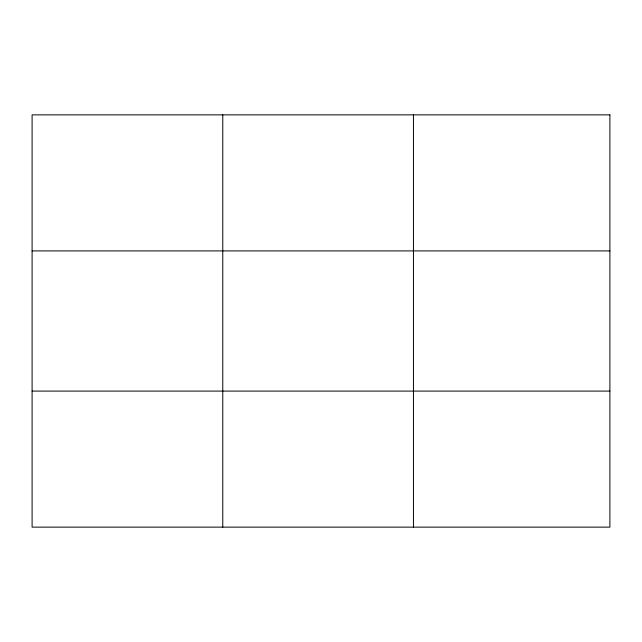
<?xml version="1.0" encoding="UTF-8"?>
<svg xmlns="http://www.w3.org/2000/svg" width="642" height="642" viewBox="0 0 642 642"><rect width="100%" height="100%" fill="white"/><g stroke="black" fill="none" stroke-linecap="round" stroke-linejoin="round"><path stroke-width="0.96" d="M222.774 527.138L222.774 114.862M413.448 527.138L413.448 114.862M32.1 250.91L609.9 250.91M32.1 391.09L609.9 391.09M609.9 114.862L609.9 527.138L32.1 527.138L32.1 114.862L609.9 114.862"/></g></svg>
